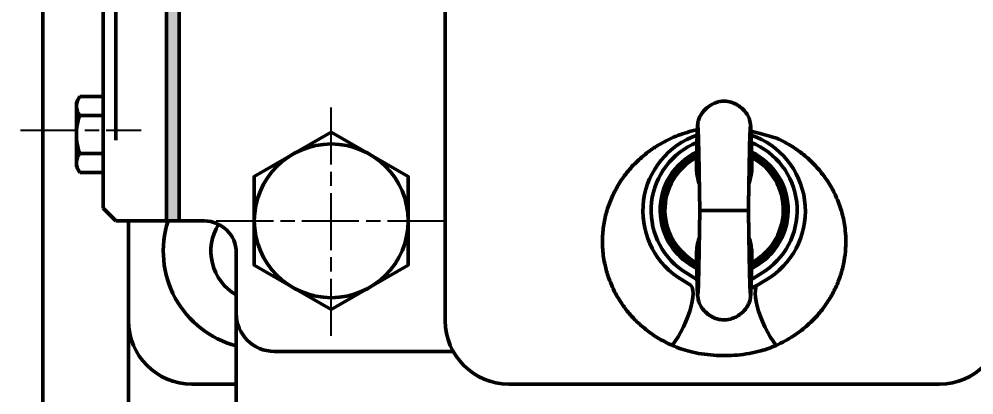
# Model space of a CAD drawing. Header units: millimetres. Extents: x -2161 to -582, y -4625 to -3434.
# Drawn here: x -1901.7 to -1851.6, y -4087.6 to -4067.8 of the extents above; entities that cross this region are included whole.
import ezdxf

# ---------------------------------------------------------------- set-up
doc = ezdxf.new("R2010")
doc.units = ezdxf.units.MM
doc.header["$LTSCALE"] = 0.5
doc.linetypes.add('AM_ISO08W050', pattern=[18, 12, -1.5, 3, -1.5])
doc.linetypes.add('AM_ISO08W050x2', pattern=[9, 6, -0.75, 1.5, -0.75])
for name, color, linetype, lineweight in [('AM_0', 7, 'Continuous', 50), ('AM_7', 4, 'AM_ISO08W050', 25), ('AM_8', 1, 'Continuous', 25), ('nét đậm', 7, 'Continuous', 50)]:
    doc.layers.add(name, color=color, linetype=linetype, lineweight=lineweight)
doc.styles.add('MyTemplate', font='tcvn+7284-2003i.ttf', dxfattribs={"width": 0.8, "height": 3.5})
doc.dimstyles.new('Copy of MyTemplate', dxfattribs={"dimtxt": 3.5, "dimasz": 3.5, "dimexe": 1.5, "dimexo": 0, "dimtad": 1, "dimtoh": 1, "dimdec": 0, "dimlfac": 3.003, "dimdsep": 46, "dimtxsty": 'MyTemplate', "dimcen": 5, "dimclrd": 3, "dimclre": 3, "dimclrt": 1, "dimadec": 0, "dimazin": 0, "dimtfac": 1, "dimtdec": 0, "dimtmove": 0, "dimatfit": 3, "dimfxl": 1, "dimlwd": 25, "dimlwe": 25, "dimarcsym": 0})

# ---------------------------------------------------------------- blocks, each defined once
blk = doc.blocks.new('*D35')
at = {"layer": 'AM_0', "color": 3, "lineweight": 25, "transparency": 16777216}
for p, q in [((-1927.231, -4055.466), (-1927.231, -4051.966)), ((-1900.488, -4058.966), (-1928.731, -4058.966)), ((-1927.231, -4058.966), (-1927.231, -4066.266)), ((-1900.488, -4066.266), (-1928.731, -4066.266)), ((-1927.231, -4069.766), (-1927.231, -4073.266))]:
    blk.add_line(p, q, dxfattribs=at)
at = {"layer": 'AM_0', "color": 3, "transparency": 16777216}
for points in [[(-1927.814, -4055.466), (-1926.648, -4055.466), (-1927.231, -4058.966)], [(-1927.814, -4069.766), (-1926.648, -4069.766), (-1927.231, -4066.266)]]:
    blk.add_solid(points, dxfattribs=at)
at = {"layer": 'Defpoints', "color": 0, "transparency": 16777216}
for p in [(-1900.488, -4058.966), (-1927.231, -4066.266), (-1900.488, -4066.266)]:
    blk.add_point(p, dxfattribs=at)
at = {"layer": 'AM_0', "color": 1, "transparency": 16777216, "insert": (-1931.962, -4062.616), "char_height": 3.5, "attachment_point": 5, "rotation": 90, "style": 'MyTemplate'}
blk.add_mtext('%%c22{}{\\C2; \\SH7/k6;}', dxfattribs=at)

msp = doc.modelspace()

# ---------------------------------------------------------------- hatches: boundary and pattern name
at = {"layer": 'AM_8'}
h = msp.add_hatch(color=1, dxfattribs=at)
h.dxf.hatch_style = 1
h.paths.add_polyline_path([(-1893.328, -4063.133), (-1893.994, -4063.133), (-1893.994, -4072.315), (-1893.994, -4078.434), (-1893.328, -4078.434), (-1893.328, -4072.273)])

# ---------------------------------------------------------------- linework, layer by layer
msp.add_line((-1893.328, -4072.273), (-1893.328, -4078.434))
at = {"layer": 'AM_0'}
for p, q in [((-1896.658, -4046.799), (-1896.658, -4074.185)), ((-1893.994, -4046.799), (-1893.994, -4072.315)), ((-1893.328, -4046.799), (-1893.328, -4072.314)), ((-1900.488, -4062.604), (-1900.488, -4115.051)), ((-1879.342, -4064.287), (-1879.342, -4083.679)), ((-1897.324, -4077.768), (-1897.324, -4066.779)), ((-1893.994, -4078.434), (-1893.994, -4072.273)), ((-1893.328, -4072.273), (-1893.328, -4078.434)), ((-1896.658, -4078.434), (-1897.324, -4077.768)), ((-1896.658, -4078.434), (-1893.328, -4078.434)), ((-1895.992, -4083.679), (-1895.992, -4078.434)), ((-1891.996, -4078.434), (-1893.328, -4078.434)), ((-1890.331, -4080.099), (-1890.331, -4083.292)), ((-1890.331, -4094.668), (-1890.331, -4083.292)), ((-1895.992, -4083.662), (-1895.992, -4223.302)), ((-1878.925, -4085.292), (-1888.331, -4085.292)), ((-1892.662, -4087.009), (-1890.331, -4087.009)), ((-1853.368, -4087.009), (-1876.012, -4087.009))]:
    msp.add_line(p, q, dxfattribs=at)
at = {"layer": 'AM_0', "color": 7, "linetype": 'Continuous', "lineweight": 50}
for p, q in [((-1866.884, -4081.035), (-1866.119, -4081.516)), ((-1862.499, -4081.034), (-1863.167, -4081.452)), ((-1866.416, -4081.822), (-1867.127, -4081.384)), ((-1862.966, -4081.822), (-1862.255, -4081.384))]:
    msp.add_line(p, q, dxfattribs=at)
at = {"layer": 'AM_0'}
msp.add_lwpolyline([(-1885.336, -4073.761), (-1889.378, -4076.094), (-1889.378, -4080.761), (-1885.336, -4083.094), (-1881.295, -4080.761), (-1881.295, -4076.094)], close=True, dxfattribs=at)
at = {"layer": 'AM_0', "color": 7, "linetype": 'Continuous', "lineweight": 50, "flags": 128}
for points in [[(-1866.416, -4081.822), (-1866.364, -4081.929), (-1866.333, -4082.07), (-1866.324, -4082.243), (-1866.337, -4082.445), (-1866.371, -4082.671), (-1866.427, -4082.917), (-1866.502, -4083.179), (-1866.596, -4083.45), (-1866.706, -4083.726), (-1866.83, -4084), (-1866.966, -4084.268), (-1867.111, -4084.524), (-1867.263, -4084.763), (-1867.417, -4084.98)], [(-1862.966, -4081.822), (-1863.018, -4081.928), (-1863.049, -4082.069), (-1863.058, -4082.242), (-1863.045, -4082.444), (-1863.011, -4082.67), (-1862.955, -4082.917), (-1862.88, -4083.178), (-1862.786, -4083.45), (-1862.676, -4083.725), (-1862.552, -4084), (-1862.416, -4084.268), (-1862.27, -4084.524), (-1862.119, -4084.762), (-1861.965, -4084.979)]]:
    msp.add_lwpolyline(points, dxfattribs=at)
at = {"layer": 'AM_0'}
msp.add_circle((-1885.336, -4078.428), 4.041, dxfattribs=at)
at = {"layer": 'AM_0', "color": 7, "linetype": 'Continuous', "lineweight": 50}
for centre, radius, start, end in [((-1864.751, -4077.91), 4.21, 108.845, 235.6257), ((-1864.674, -4077.877), 3.854, 112.0491, 235.0171), ((-1864.692, -4077.886), 3.836, 110.4923, 111.891), ((-1864.692, -4077.886), 4.262, 108.5589, 109.4204), ((-1864.633, -4077.91), 4.21, 304.3889, 71.1696), ((-1864.709, -4077.877), 3.854, 304.9976, 67.9656), ((-1864.692, -4077.886), 3.357, 113.3615, 115.4434), ((-1864.672, -4077.865), 3.381, 115.5878, 246.4751), ((-1864.669, -4077.861), 3.297, 116.3992, 245.8051), ((-1864.663, -4077.856), 3.139, 118.0364, 244.4543), ((-1864.692, -4077.886), 3.102, 115.2905, 117.8177), ((-1864.692, -4077.886), 3.268, 113.9986, 116.2275), ((-1864.721, -4077.856), 3.139, 295.5603, 61.9783), ((-1864.715, -4077.861), 3.297, 294.2096, 63.6155), ((-1864.711, -4077.865), 3.381, 293.5395, 64.4269)]:
    msp.add_arc(centre, radius, start, end, dxfattribs=at)
at = {"layer": 'AM_0', "lineweight": 50}
msp.add_arc((-1888.999, -4080.016), 5.161, 162.1545, 255.0448, dxfattribs=at)
at = {"layer": 'AM_0'}
for centre, radius, start, end in [((-1891.996, -4080.099), 1.665, 0, 90), ((-1888.999, -4080.016), 2.664, 148.0455, 240), ((-1888.331, -4083.292), 2, 180, 270), ((-1892.662, -4083.679), 3.33, 180, 270), ((-1876.012, -4083.679), 3.33, 180, 270), ((-1853.368, -4083.679), 3.33, 270, 0)]:
    msp.add_arc(centre, radius, start, end, dxfattribs=at)
at = {"layer": 'AM_0', "color": 7, "linetype": 'Continuous', "lineweight": 50}
for points, knots in [([(-1863.3, -4073.441), (-1863.311, -4073.327), (-1863.333, -4073.11), (-1863.474, -4072.828), (-1863.65, -4072.603), (-1863.846, -4072.43), (-1864.045, -4072.303), (-1864.284, -4072.193), (-1864.57, -4072.123), (-1864.849, -4072.135), (-1865.069, -4072.188), (-1865.271, -4072.265), (-1865.509, -4072.403), (-1865.718, -4072.587), (-1865.878, -4072.79), (-1865.986, -4072.979), (-1866.067, -4073.199), (-1866.079, -4073.359), (-1866.086, -4073.441)], [0, 0, 0, 0, 0.085455, 0.163707, 0.233993, 0.295056, 0.348107, 0.396074, 0.476624, 0.548642, 0.586207, 0.632145, 0.698275, 0.784138, 0.833498, 0.886187, 0.941647, 1, 1, 1, 1]), ([(-1867.419, -4084.979), (-1867.669, -4084.856), (-1868.17, -4084.61), (-1868.805, -4084.159), (-1869.346, -4083.676), (-1869.796, -4083.173), (-1870.201, -4082.61), (-1870.541, -4081.992), (-1870.806, -4081.329), (-1871, -4080.602), (-1871.098, -4079.825), (-1871.081, -4079.013), (-1870.957, -4078.238), (-1870.773, -4077.629), (-1870.527, -4077.033), (-1870.218, -4076.451), (-1869.75, -4075.798), (-1869.186, -4075.203), (-1868.602, -4074.733), (-1868.034, -4074.368), (-1867.5, -4074.09), (-1866.948, -4073.868), (-1866.457, -4073.719), (-1866.168, -4073.651), (-1866.058, -4073.628)], [0, 0, 0, 0, 0.0381773, 0.0763696, 0.1110121, 0.1457812, 0.1804601, 0.2224332, 0.2645465, 0.3065715, 0.3613601, 0.4164106, 0.4715493, 0.5264587, 0.5539852, 0.6132048, 0.6726247, 0.7320062, 0.7911733, 0.8288931, 0.866651, 0.9042647, 0.9323533, 0.9487201, 0.9487201, 0.9487201, 0.9487201]), ([(-1866.076, -4073.344), (-1866.079, -4073.358), (-1866.086, -4073.384), (-1866.096, -4073.537), (-1866.105, -4073.74), (-1866.113, -4074.001), (-1866.122, -4074.307), (-1866.129, -4074.638), (-1866.135, -4074.916), (-1866.14, -4075.149), (-1866.143, -4075.344), (-1866.146, -4075.482), (-1866.147, -4075.547)], [0, 0, 0, 0, 0.149428, 0.285865, 0.409243, 0.520138, 0.649134, 0.756734, 0.843022, 0.894429, 0.95041, 1, 1, 1, 1]), ([(-1866.074, -4073.488), (-1866.072, -4073.491), (-1866.068, -4073.497), (-1866.061, -4073.572), (-1866.054, -4073.704), (-1866.046, -4073.906), (-1866.037, -4074.179), (-1866.03, -4074.47), (-1866.024, -4074.758), (-1866.018, -4075.026), (-1866.012, -4075.345), (-1866.005, -4075.737), (-1865.998, -4076.152), (-1865.992, -4076.525), (-1865.986, -4076.885), (-1865.979, -4077.349), (-1865.973, -4077.696), (-1865.97, -4077.887)], [0, 0, 0, 0, 0.064332, 0.13367, 0.198687, 0.288162, 0.368366, 0.439395, 0.50118, 0.553677, 0.597077, 0.676978, 0.754902, 0.795789, 0.849421, 0.917261, 1, 1, 1, 1]), ([(-1863.413, -4077.886), (-1863.41, -4077.689), (-1863.405, -4077.316), (-1863.397, -4076.794), (-1863.39, -4076.344), (-1863.383, -4075.961), (-1863.378, -4075.641), (-1863.373, -4075.381), (-1863.369, -4075.166), (-1863.365, -4074.938), (-1863.359, -4074.669), (-1863.352, -4074.351), (-1863.344, -4074.061), (-1863.336, -4073.818), (-1863.328, -4073.635), (-1863.319, -4073.507), (-1863.314, -4073.495), (-1863.311, -4073.489)], [0, 0, 0, 0, 0.085461, 0.161943, 0.230081, 0.29025, 0.342657, 0.387386, 0.424434, 0.458426, 0.515401, 0.586269, 0.670945, 0.743497, 0.823939, 0.912517, 1, 1, 1, 1]), ([(-1863.237, -4075.557), (-1863.239, -4075.458), (-1863.243, -4075.272), (-1863.248, -4075.005), (-1863.253, -4074.729), (-1863.26, -4074.43), (-1863.268, -4074.125), (-1863.277, -4073.833), (-1863.285, -4073.613), (-1863.294, -4073.463), (-1863.302, -4073.369), (-1863.307, -4073.352), (-1863.31, -4073.344)], [0, 0, 0, 0, 0.07453, 0.140016, 0.219346, 0.312916, 0.420787, 0.542984, 0.6798, 0.779585, 0.886377, 1, 1, 1, 1]), ([(-1863.282, -4073.716), (-1862.047, -4074.033), (-1861.77, -4074.146), (-1861.267, -4074.416), (-1860.667, -4074.809), (-1860.068, -4075.331), (-1859.543, -4075.919), (-1859.089, -4076.578), (-1858.721, -4077.31), (-1858.457, -4078.098), (-1858.321, -4078.855), (-1858.287, -4079.563), (-1858.327, -4080.206), (-1858.444, -4080.863), (-1858.644, -4081.52), (-1858.93, -4082.169), (-1859.305, -4082.798), (-1859.777, -4083.408), (-1860.354, -4083.979), (-1860.941, -4084.422), (-1861.486, -4084.752), (-1861.805, -4084.904), (-1861.965, -4084.979)], [0, 0, 0, 0, 0.0244576, 0.0592625, 0.1227522, 0.1864139, 0.2499927, 0.3181326, 0.3865162, 0.454846, 0.5229122, 0.5708807, 0.6190126, 0.6670871, 0.7149769, 0.7608671, 0.806874, 0.8527001, 0.8990537, 0.9453832, 0.9726929, 1, 1, 1, 1]), ([(-1865.992, -4076.486), (-1865.996, -4076.477), (-1866.043, -4076.361), (-1866.092, -4076.125), (-1866.146, -4075.82), (-1866.143, -4075.626), (-1866.142, -4075.547)], [0, 0, 0, 0, 0.030639, 0.392506, 0.754078, 1, 1, 1, 1]), ([(-1863.238, -4075.557), (-1863.238, -4075.56), (-1863.219, -4075.716), (-1863.275, -4076.03), (-1863.335, -4076.338), (-1863.391, -4076.488), (-1863.392, -4076.491)], [0, 0, 0, 0, 0.009682, 0.493266, 0.990049, 1, 1, 1, 1]), ([(-1865.97, -4077.887), (-1865.973, -4078.078), (-1865.978, -4078.425), (-1865.985, -4078.889), (-1865.991, -4079.249), (-1865.997, -4079.622), (-1866.004, -4080.037), (-1866.011, -4080.429), (-1866.017, -4080.748), (-1866.022, -4081.016), (-1866.029, -4081.304), (-1866.036, -4081.595), (-1866.044, -4081.868), (-1866.052, -4082.07), (-1866.06, -4082.202), (-1866.066, -4082.277), (-1866.07, -4082.283), (-1866.073, -4082.286)], [0, 0, 0, 0, 0.082739, 0.150579, 0.204211, 0.245098, 0.323022, 0.402923, 0.446323, 0.49882, 0.560605, 0.631634, 0.711838, 0.801313, 0.86633, 0.935668, 1, 1, 1, 1]), ([(-1865.967, -4077.887), (-1865.968, -4077.887), (-1865.972, -4077.887), (-1865.932, -4077.887), (-1865.824, -4077.887), (-1865.651, -4077.887), (-1865.495, -4077.887), (-1865.315, -4077.887), (-1865.053, -4077.887), (-1864.745, -4077.887), (-1864.369, -4077.887), (-1864.08, -4077.887), (-1863.848, -4077.887), (-1863.698, -4077.887), (-1863.575, -4077.887), (-1863.483, -4077.886), (-1863.43, -4077.886), (-1863.408, -4077.886), (-1863.414, -4077.886), (-1863.414, -4077.886)], [0, 0, 0, 0, 0.016653, 0.071083, 0.178075, 0.231012, 0.285484, 0.338405, 0.392852, 0.499827, 0.567097, 0.6741, 0.72707, 0.781576, 0.834623, 0.889205, 0.942227, 0.99678, 1, 1, 1, 1]), ([(-1863.309, -4082.284), (-1863.312, -4082.278), (-1863.318, -4082.266), (-1863.326, -4082.138), (-1863.334, -4081.955), (-1863.343, -4081.712), (-1863.351, -4081.422), (-1863.358, -4081.104), (-1863.364, -4080.835), (-1863.368, -4080.607), (-1863.372, -4080.392), (-1863.377, -4080.132), (-1863.383, -4079.812), (-1863.389, -4079.429), (-1863.396, -4078.979), (-1863.404, -4078.457), (-1863.41, -4078.084), (-1863.413, -4077.886)], [0, 0, 0, 0, 0.087483, 0.176061, 0.256503, 0.329055, 0.413731, 0.484599, 0.541574, 0.575566, 0.612614, 0.657343, 0.70975, 0.769919, 0.838057, 0.914539, 1, 1, 1, 1]), ([(-1866.141, -4080.227), (-1866.139, -4080.104), (-1866.135, -4079.831), (-1866.069, -4079.519), (-1866.006, -4079.337), (-1865.992, -4079.296)], [0, 0, 0, 0, 0.38942, 0.862704, 1, 1, 1, 1]), ([(-1863.391, -4079.288), (-1863.388, -4079.297), (-1863.341, -4079.413), (-1863.292, -4079.649), (-1863.238, -4079.95), (-1863.24, -4080.141), (-1863.242, -4080.217)], [0, 0, 0, 0, 0.030856, 0.396299, 0.761444, 1, 1, 1, 1]), ([(-1866.146, -4080.227), (-1866.145, -4080.292), (-1866.142, -4080.43), (-1866.139, -4080.625), (-1866.134, -4080.858), (-1866.128, -4081.136), (-1866.12, -4081.467), (-1866.112, -4081.773), (-1866.103, -4082.034), (-1866.094, -4082.237), (-1866.084, -4082.39), (-1866.077, -4082.416), (-1866.074, -4082.43)], [0, 0, 0, 0, 0.049519, 0.1055039, 0.1569149, 0.2432097, 0.3508179, 0.4798234, 0.5907268, 0.7141138, 0.8505604, 1, 1, 1, 1]), ([(-1863.308, -4082.429), (-1863.305, -4082.421), (-1863.3, -4082.404), (-1863.292, -4082.31), (-1863.284, -4082.16), (-1863.275, -4081.94), (-1863.266, -4081.648), (-1863.259, -4081.343), (-1863.252, -4081.044), (-1863.247, -4080.768), (-1863.242, -4080.501), (-1863.238, -4080.315), (-1863.237, -4080.217)], [0, 0, 0, 0, 0.1136428, 0.2204532, 0.3202549, 0.457095, 0.5793131, 0.6872028, 0.780788, 0.860132, 0.9256294, 1, 1, 1, 1]), ([(-1866.084, -4082.333), (-1866.073, -4082.446), (-1866.051, -4082.664), (-1865.909, -4082.946), (-1865.734, -4083.17), (-1865.537, -4083.344), (-1865.339, -4083.471), (-1865.1, -4083.58), (-1864.814, -4083.65), (-1864.535, -4083.638), (-1864.315, -4083.586), (-1864.113, -4083.508), (-1863.874, -4083.37), (-1863.666, -4083.186), (-1863.505, -4082.984), (-1863.397, -4082.795), (-1863.316, -4082.575), (-1863.304, -4082.414), (-1863.298, -4082.332)], [0, 0, 0, 0, 0.085455, 0.163707, 0.233993, 0.295056, 0.348107, 0.396074, 0.476624, 0.548642, 0.586207, 0.632145, 0.698275, 0.784138, 0.833498, 0.886187, 0.941647, 1, 1, 1, 1]), ([(-1861.965, -4084.979), (-1862.094, -4085.033), (-1862.354, -4085.141), (-1862.825, -4085.286), (-1863.373, -4085.409), (-1863.998, -4085.491), (-1864.628, -4085.522), (-1865.258, -4085.502), (-1865.88, -4085.431), (-1866.45, -4085.314), (-1866.967, -4085.165), (-1867.268, -4085.041), (-1867.419, -4084.979)], [0, 0, 0, 0, 0.0774818, 0.1549831, 0.2662099, 0.3778016, 0.4891084, 0.5995492, 0.7102674, 0.8206423, 0.9103377, 1, 1, 1, 1])]:
    msp.add_open_spline(points, degree=3, knots=knots, dxfattribs=at)
for points in [[(-1863.347, -4081.535), (-1863.287, -4081.508), (-1863.227, -4081.48), (-1863.167, -4081.452)], [(-1862.966, -4081.822), (-1863.087, -4081.88), (-1863.208, -4081.937), (-1863.333, -4081.985)]]:
    msp.add_open_spline(points, degree=3, dxfattribs=at)
at = {"layer": 'AM_7', "linetype": 'AM_ISO08W050x2'}
for p, q in [((-1885.336, -4084.469), (-1885.336, -4072.386)), ((-1901.655, -4073.656), (-1895.324, -4073.656)), ((-1891.378, -4078.428), (-1879.295, -4078.428))]:
    msp.add_line(p, q, dxfattribs=at)
at = {"layer": 'nét đậm'}
for p, q in [((-1898.554, -4071.891), (-1898.726, -4072.188)), ((-1898.726, -4075.593), (-1898.726, -4072.188)), ((-1898.554, -4071.891), (-1897.326, -4071.891)), ((-1898.554, -4072.891), (-1897.326, -4072.891)), ((-1898.554, -4074.891), (-1897.326, -4074.891)), ((-1898.554, -4075.891), (-1898.726, -4075.593)), ((-1898.554, -4075.891), (-1897.326, -4075.891))]:
    msp.add_line(p, q, dxfattribs=at)
for centre, radius, start, end in [((-1897.936, -4072.399), 0.789, 150, 218.4982), ((-1895.726, -4073.891), 3, 160.5288, 180), ((-1895.726, -4073.891), 3, 180, 199.4712), ((-1897.936, -4075.382), 0.789, 141.5018, 210)]:
    msp.add_arc(centre, radius, start, end, dxfattribs=at)

# ---------------------------------------------------------------- dimensions: what is measured, and where the dimension line sits
at = {"layer": 'AM_0'}
dim = msp.add_linear_dim(base=(-1927.231, -4066.266), p1=(-1900.488, -4058.966), p2=(-1900.488, -4066.266), angle=90, text='%%c<>{}{\\C2; \\SH7/k6;}', dimstyle='Copy of MyTemplate', override={"dimtdec": 3}, dxfattribs=at)
dim.commit()
dim.dimension.update_dxf_attribs({"geometry": '*D35', "text_midpoint": (-1927.231, -4062.616), "dimtype": 160})

doc.saveas('drawing.dxf')
